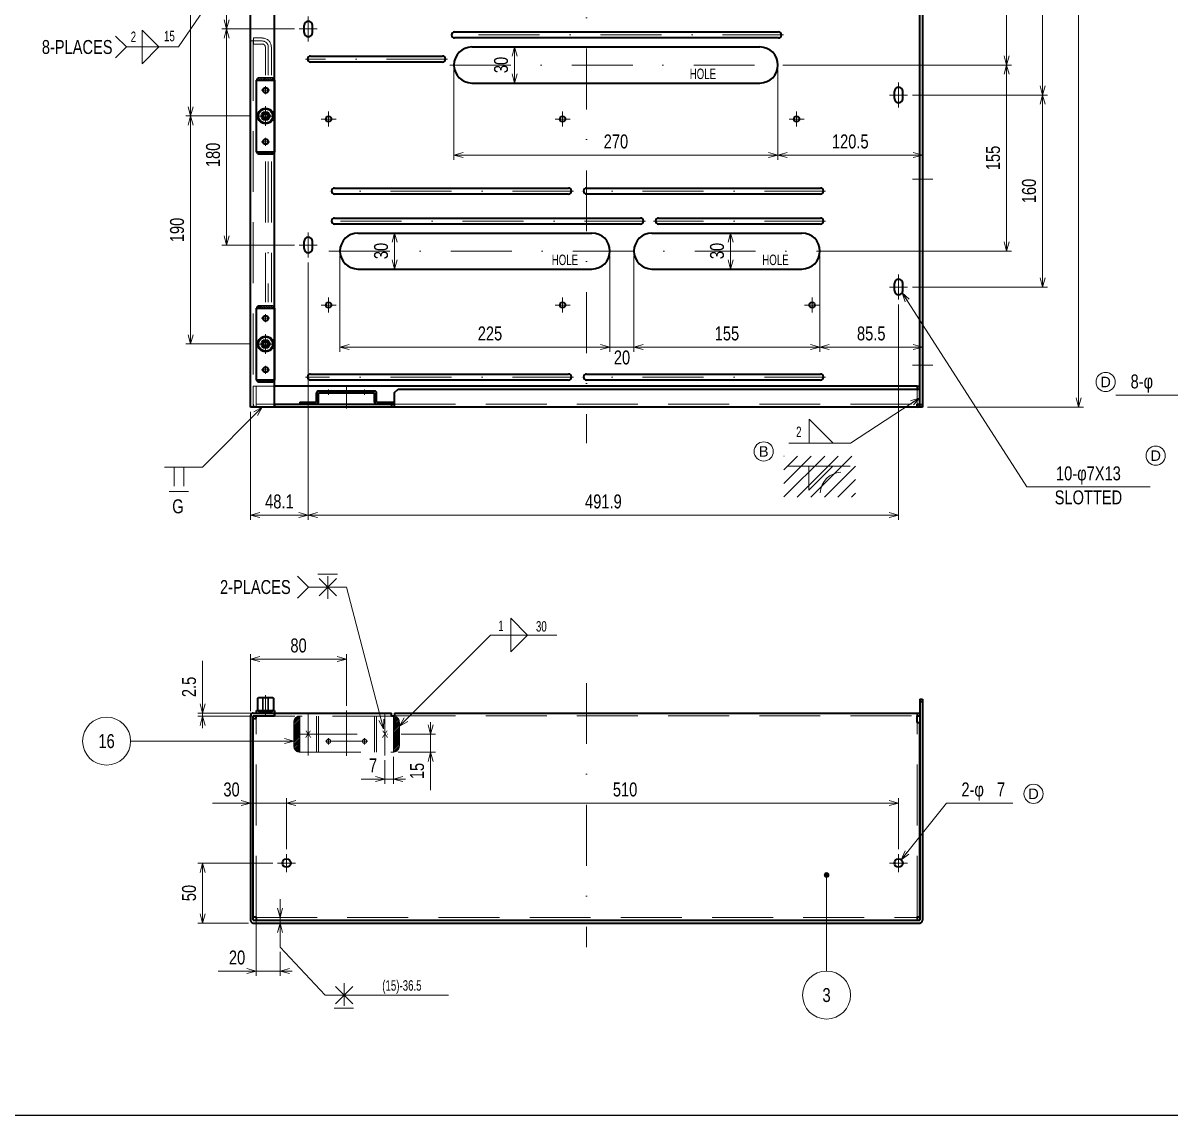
# Model space of a CAD drawing. Header units: millimetres. Extents: x 10 to 832, y 7 to 590.
# Drawn here: x 177.6 to 416.6, y 15 to 242.5 of the extents above; entities that cross this region are included whole.
import ezdxf
from ezdxf.enums import TextEntityAlignment as Align

# ---------------------------------------------------------------- set-up
doc = ezdxf.new("R2010")
doc.units = ezdxf.units.MM
for name, pattern in [('DASHDOT', [25.3, 12.7, -6.3, 0, -6.3]), ('DASHED', [19, 12.7, -6.3]), ('DIVIDE', [31.6, 12.7, -6.3, 0, -6.3, 0, -6.3])]:
    doc.linetypes.add(name, pattern=pattern)
for name, color, linetype in [('GR1_02', 7, 'Continuous'), ('GR1_03', 7, 'Continuous'), ('GR1_04', 7, 'Continuous'), ('GR1_11', 7, 'Continuous'), ('GR1_12', 7, 'Continuous'), ('GR1_13', 7, 'Continuous'), ('GR1_15', 7, 'Continuous'), ('GR1_16', 7, 'Continuous'), ('図面枠B6M', 7, 'Continuous'), ('訂正', 7, 'Continuous')]:
    doc.layers.add(name, color=color, linetype=linetype)
doc.styles.add('HG丸ｺﾞｼｯｸM-PRO', font='')
doc.styles.get('HG丸ｺﾞｼｯｸM-PRO').set_extended_font_data('HG丸ｺﾞｼｯｸM-PRO')
pattern_1 = [(45, (0, 0), (-0.1767767, 0.1767767), [])]

# ---------------------------------------------------------------- blocks, each defined once
blk = doc.blocks.new('BLKF023')
at = {"layer": '図面枠B6M', "color": 2, "linetype": 'Continuous', "lineweight": 25}
blk.add_line((9.5, 15), (831.5, 15), dxfattribs=at)
blk = doc.blocks.new('BLKF032')
at = {"layer": 'GR1_02', "color": 3, "linetype": 'Continuous', "lineweight": 35}
for p, q in [((364.425, 101.625), (365, 101.625)), ((364.425, 101.625), (364.425, 98.75)), ((364.425, 101.125), (365, 101.125)), ((365, 101.625), (365, 55.575)), ((225, 98.175), (225, 55.575)), ((225.575, 98.75), (230, 98.75)), ((225.575, 98.175), (230, 98.175)), ((225.575, 55.575), (225.575, 98.175)), ((230, 98.175), (230, 98.75)), ((364.425, 98.75), (364.425, 55.575)), ((225.575, 55.575), (364.425, 55.575)), ((225.575, 55), (364.425, 55))]:
    blk.add_line(p, q, dxfattribs=at)
for centre, start, end in [((225.575, 98.175), 90, 180), ((225.575, 55.575), 180, 270), ((364.425, 55.575), 270, 0)]:
    blk.add_arc(centre, 0.575, start, end, dxfattribs=at)
blk = doc.blocks.new('BLKF046')
at = {"layer": 'GR1_03', "color": 3, "linetype": 'Continuous', "lineweight": 35}
for p, q in [((226.15, 98.175), (230, 98.175)), ((226.15, 97.625), (226.15, 98.175)), ((230, 98.75), (254.375, 98.75)), ((230, 98.75), (230, 98.175)), ((254.375, 98.175), (254.375, 98.75)), ((254.375, 98.175), (255, 98.175)), ((255, 98.75), (364.425, 98.75)), ((255, 98.75), (255, 98.175)), ((363.85, 98.75), (363.85, 98.175)), ((363.85, 96.75), (363.85, 98.175)), ((363.85, 98.175), (364.425, 98.175)), ((364.425, 98.75), (364.425, 98.175)), ((225.575, 56.325), (225.575, 97.625)), ((225.575, 97.625), (226.15, 97.625)), ((363.85, 96.75), (364.425, 96.75)), ((364.425, 56.325), (364.425, 96.75)), ((225.575, 56.325), (226.15, 56.325)), ((226.15, 56.15), (226.15, 56.325)), ((226.15, 56.15), (226.15, 55.575)), ((226.15, 55.575), (363.85, 55.575)), ((363.85, 56.15), (363.85, 56.325)), ((363.85, 56.325), (364.425, 56.325)), ((363.85, 56.15), (363.85, 55.575))]:
    blk.add_line(p, q, dxfattribs=at)
at = {"layer": 'GR1_03', "color": 4, "linetype": 'DASHED', "lineweight": 13}
for p, q in [((255, 98.175), (363.85, 98.175)), ((226.15, 56.325), (226.15, 97.625)), ((363.85, 56.325), (363.85, 96.75)), ((226.15, 56.15), (363.85, 56.15))]:
    blk.add_line(p, q, dxfattribs=at)
at = {"layer": 'GR1_03', "color": 4, "linetype": 'DASHDOT', "lineweight": 13}
for p, q in [((232.5, 65.625), (232.5, 69.375)), ((360, 65.625), (360, 69.375)), ((234.375, 67.5), (230.625, 67.5)), ((361.875, 67.5), (358.125, 67.5))]:
    blk.add_line(p, q, dxfattribs=at)
at = {"layer": 'GR1_03', "color": 3, "linetype": 'Continuous', "lineweight": 35}
for centre in [(232.5, 67.5), (360, 67.5)]:
    blk.add_circle(centre, 0.875, dxfattribs=at)
blk = doc.blocks.new('BLKF083')
at = {"layer": 'GR1_12', "color": 3, "linetype": 'Continuous', "lineweight": 35}
for p, q in [((226.5, 101.875), (226.625, 102)), ((226.5, 99.25), (226.5, 101.875)), ((226.625, 102), (229.625, 102)), ((229.625, 102), (229.75, 101.875)), ((229.75, 101.875), (229.75, 99.25)), ((226.65, 99.25), (226.5, 99.25)), ((229.75, 99.25), (229.6, 99.25))]:
    blk.add_line(p, q, dxfattribs=at)
at = {"layer": 'GR1_12', "color": 4, "linetype": 'DASHED', "lineweight": 13}
for p, q in [((226.65, 99), (226.65, 99.25)), ((229.6, 99), (226.65, 99)), ((229.6, 99.25), (229.6, 99))]:
    blk.add_line(p, q, dxfattribs=at)
blk = doc.blocks.new('BLKF082')
at = {"layer": 'GR1_12', "color": 4, "linetype": 'DASHED', "lineweight": 13}
for p, q in [((227.375, 102), (227.5, 101.875)), ((227.5, 101.875), (227.5, 99)), ((228.75, 101.875), (227.5, 101.875)), ((227.625, 101.875), (227.625, 99)), ((228.625, 101.875), (228.625, 99)), ((228.875, 102), (228.75, 101.875)), ((228.75, 101.875), (228.75, 99))]:
    blk.add_line(p, q, dxfattribs=at)
at = {"layer": 'GR1_12', "color": 4, "linetype": 'DASHDOT', "lineweight": 13}
blk.add_line((228.125, 98), (228.125, 102.5), dxfattribs=at)
at = {"layer": 'GR1_12', "color": 3, "linetype": 'Continuous', "lineweight": 35}
blk.add_blockref('BLKF083', (0, 0), dxfattribs=at)
blk = doc.blocks.new('BLKF084')
at = {"layer": 'GR1_12', "color": 3, "linetype": 'Continuous', "lineweight": 35}
for p, q in [((226.25, 99.25), (230, 99.25)), ((226.25, 98.75), (226.25, 99.25)), ((226.25, 98.75), (230, 98.75)), ((230, 99.25), (230, 98.75))]:
    blk.add_line(p, q, dxfattribs=at)
blk = doc.blocks.new('FXTIP_ARROW_S')
at = {"color": 0, "linetype": 'Continuous', "lineweight": -2}
for q in [(-1, 0), (-0.97, 0.26), (-0.97, -0.26)]:
    blk.add_line((0, 0), q, dxfattribs=at)
blk = doc.blocks.new('BLKF114')
at = {"layer": 'GR1_16', "color": 4, "linetype": 'Continuous', "lineweight": 13}
for p, q in [((242.68, 41.81), (246.3, 38.19)), ((246.3, 41.81), (242.68, 38.19)), ((244.49, 37.76), (244.49, 42.48)), ((242.4, 37.29), (246.48, 37.29))]:
    blk.add_line(p, q, dxfattribs=at)
blk = doc.blocks.new('FXTIP_ARROW_E')
at = {"color": 0, "linetype": 'Continuous', "lineweight": -2}
for q in [(-1, 0), (-0.97, 0.26), (-0.97, -0.26)]:
    blk.add_line((0, 0), q, dxfattribs=at)
blk = doc.blocks.new('BLKF117')
at = {"layer": 'GR1_16', "color": 4, "linetype": 'Continuous', "lineweight": 13}
for p, q in [((209.09, 150), (209.09, 146)), ((211.09, 150), (211.09, 146)), ((212.05, 144.93), (208.05, 144.93))]:
    blk.add_line(p, q, dxfattribs=at)
blk = doc.blocks.new('BLKF141')
at = {"layer": 'GR1_16', "linetype": 'DIVIDE', "lineweight": 13}
h = blk.add_hatch(dxfattribs=at)
h.set_pattern_fill('_USER', color=4, scale=0.25, angle=45, style=0, pattern_type=0)
h.set_pattern_definition(pattern_1)
edge = h.paths.add_edge_path(flags=0)
edge.add_line((226.75, 231.125), (229.5, 231.125))
edge.add_arc((229.5, 230.625), 0.5, 0, 90, ccw=False)
edge.add_line((230, 230.625), (226.25, 230.625))
edge.add_arc((226.75, 230.625), 0.5, 90, 180, ccw=False)
at = {"layer": 'GR1_16', "color": 4, "linetype": 'DIVIDE', "lineweight": 13}
blk.add_line((229.5, 231.125), (226.75, 231.125), dxfattribs=at)
for centre, start, end in [((226.75, 230.625), 90, 180), ((229.5, 230.625), 0, 90)]:
    blk.add_arc(centre, 0.5, start, end, dxfattribs=at)
blk = doc.blocks.new('BLKF142')
at = {"layer": 'GR1_16', "linetype": 'DIVIDE', "lineweight": 13}
h = blk.add_hatch(dxfattribs=at)
h.set_pattern_fill('_USER', color=4, scale=0.25, angle=45, style=0, pattern_type=0)
h.set_pattern_definition(pattern_1)
edge = h.paths.add_edge_path(flags=0)
edge.add_line((226.75, 215.125), (229.5, 215.125))
edge.add_arc((229.5, 215.625), 0.5, 270, 360)
edge.add_line((230, 215.625), (226.25, 215.625))
edge.add_arc((226.75, 215.625), 0.5, 180, 270)
at = {"layer": 'GR1_16', "color": 4, "linetype": 'DIVIDE', "lineweight": 13}
blk.add_line((229.5, 215.125), (226.75, 215.125), dxfattribs=at)
for centre, start, end in [((226.75, 215.625), 180, 270), ((229.5, 215.625), 270, 0)]:
    blk.add_arc(centre, 0.5, start, end, dxfattribs=at)
blk = doc.blocks.new('BLKF143')
at = {"layer": 'GR1_16', "linetype": 'DIVIDE', "lineweight": 13}
h = blk.add_hatch(dxfattribs=at)
h.set_pattern_fill('_USER', color=4, scale=0.25, angle=45, style=0, pattern_type=0)
h.set_pattern_definition(pattern_1)
edge = h.paths.add_edge_path(flags=0)
edge.add_line((226.75, 183.625), (229.5, 183.625))
edge.add_arc((229.5, 183.125), 0.5, 0, 90, ccw=False)
edge.add_line((230, 183.125), (226.25, 183.125))
edge.add_arc((226.75, 183.125), 0.5, 90, 180, ccw=False)
at = {"layer": 'GR1_16', "color": 4, "linetype": 'DIVIDE', "lineweight": 13}
blk.add_line((229.5, 183.625), (226.75, 183.625), dxfattribs=at)
for centre, start, end in [((226.75, 183.125), 90, 180), ((229.5, 183.125), 0, 90)]:
    blk.add_arc(centre, 0.5, start, end, dxfattribs=at)
blk = doc.blocks.new('BLKF144')
at = {"layer": 'GR1_16', "linetype": 'DIVIDE', "lineweight": 13}
h = blk.add_hatch(dxfattribs=at)
h.set_pattern_fill('_USER', color=4, scale=0.25, angle=45, style=0, pattern_type=0)
h.set_pattern_definition(pattern_1)
edge = h.paths.add_edge_path(flags=0)
edge.add_line((226.75, 167.625), (229.5, 167.625))
edge.add_arc((229.5, 168.125), 0.5, 270, 360)
edge.add_line((230, 168.125), (226.25, 168.125))
edge.add_arc((226.75, 168.125), 0.5, 180, 270)
at = {"layer": 'GR1_16', "color": 4, "linetype": 'DIVIDE', "lineweight": 13}
blk.add_line((229.5, 167.625), (226.75, 167.625), dxfattribs=at)
for centre, start, end in [((226.75, 168.125), 180, 270), ((229.5, 168.125), 270, 0)]:
    blk.add_arc(centre, 0.5, start, end, dxfattribs=at)
blk = doc.blocks.new('BLKF145')
at = {"layer": 'GR1_16', "color": 4, "linetype": 'Continuous', "lineweight": 13}
for p, q in [((205.91, 237.5), (202.41, 241)), ((202.41, 234), (202.41, 241)), ((205.91, 237.5), (202.41, 234))]:
    blk.add_line(p, q, dxfattribs=at)
blk = doc.blocks.new('FXTIP_BLACKDOT_S')
at = {"color": 0, "linetype": 'Continuous', "lineweight": -2}
blk.add_line((0, 0), (-1, 0), dxfattribs=at)
at = {"color": 0, "linetype": 'Continuous', "lineweight": -2, "const_width": 0.25}
blk.add_lwpolyline([(-0.125, 0, 1), (0.125, 0, 1)], format="xyb", close=True, dxfattribs=at)
at = {"color": 0, "linetype": 'Continuous', "lineweight": -2}
blk.add_circle((0, 0), 0.25, dxfattribs=at)
blk = doc.blocks.new('BLKF307')
at = {"layer": 'GR1_13', "color": 4, "linetype": 'DASHED', "lineweight": 13}
for p, q in [((235.25, 90.62), (235.25, 98.12)), ((254.75, 98.12), (235.25, 98.12)), ((238.75, 90.62), (238.75, 98.12)), ((239.15, 90.62), (239.15, 98.12)), ((250.85, 90.62), (250.85, 98.12)), ((251.25, 90.62), (251.25, 98.12)), ((254.75, 90.62), (254.75, 98.12)), ((235.25, 90.62), (254.75, 90.62))]:
    blk.add_line(p, q, dxfattribs=at)
for centre in [(241.25, 92.87), (248.75, 92.87)]:
    blk.add_circle(centre, 0.438, dxfattribs=at)
blk = doc.blocks.new('BLKF309')
at = {"layer": 'GR1_16', "color": 4, "linetype": 'Continuous', "lineweight": 13}
for p, q in [((239, 127.71), (243.08, 127.71)), ((239.27, 123.19), (242.89, 126.81)), ((242.89, 123.19), (239.27, 126.81)), ((241.08, 127.24), (241.08, 122.52))]:
    blk.add_line(p, q, dxfattribs=at)
blk = doc.blocks.new('BLKF310')
at = {"layer": 'GR1_16', "color": 4, "linetype": 'Continuous', "lineweight": 13}
for p, q in [((282.73, 115), (279.23, 118.5)), ((279.23, 111.5), (279.23, 118.5)), ((282.73, 115), (279.23, 111.5))]:
    blk.add_line(p, q, dxfattribs=at)
blk = doc.blocks.new('BLKF386')
at = {"layer": 'GR1_03', "color": 4, "linetype": 'DASHED', "lineweight": 13}
for p, q in [((225.575, 166.875), (226.15, 166.875)), ((225.575, 163.075), (225.575, 166.875)), ((226.15, 163.075), (226.15, 166.875)), ((230, 166.875), (226.15, 166.875)), ((363.85, 163.075), (363.85, 166.25)), ((226.15, 162.5), (226.15, 163.075)), ((226.15, 163.075), (230, 163.075)), ((255, 163.075), (363.85, 163.075))]:
    blk.add_line(p, q, dxfattribs=at)
at = {"layer": 'GR1_03', "color": 3, "linetype": 'Continuous', "lineweight": 35}
for p, q in [((363.85, 166.875), (230, 166.875)), ((255, 165.5), (255.75, 166.25)), ((255, 162.5), (255, 165.5)), ((255.75, 166.25), (364.425, 166.25)), ((363.85, 166.875), (364.425, 166.875)), ((363.85, 166.875), (363.85, 166.25)), ((364.425, 163.075), (364.425, 166.875)), ((230, 163.075), (255, 163.075)), ((230, 163.075), (230, 162.5)), ((254.375, 163.075), (254.375, 162.5)), ((363.85, 162.5), (363.85, 163.075)), ((363.85, 163.075), (364.425, 163.075)), ((363.85, 162.5), (226.15, 162.5))]:
    blk.add_line(p, q, dxfattribs=at)
at = {"layer": 'GR1_03', "color": 4, "linetype": 'DASHED', "lineweight": 13}
blk.add_arc((226.15, 163.075), 0.575, 180, 270, dxfattribs=at)
at = {"layer": 'GR1_03', "color": 3, "linetype": 'Continuous', "lineweight": 35}
blk.add_arc((363.85, 163.075), 0.575, 270, 0, dxfattribs=at)
blk = doc.blocks.new('BLKF400')
at = {"layer": 'GR1_12', "color": 3, "linetype": 'Continuous', "lineweight": 35}
for p, q in [((226.25, 215.625), (226.25, 230.625)), ((226.25, 230.625), (230, 230.625)), ((230, 230.625), (230, 215.625)), ((230, 215.625), (226.25, 215.625))]:
    blk.add_line(p, q, dxfattribs=at)
blk = doc.blocks.new('BLKF399')
at = {"layer": 'GR1_12', "color": 4, "linetype": 'DASHDOT', "lineweight": 13}
for p, q in [((228.97, 228.5), (227.28, 228.5)), ((228.13, 229.34), (228.13, 227.66)), ((228.13, 225.19), (228.13, 221.06)), ((230.19, 223.12), (226.06, 223.12)), ((228.97, 217.75), (227.28, 217.75)), ((228.13, 218.59), (228.13, 216.91))]:
    blk.add_line(p, q, dxfattribs=at)
at = {"layer": 'GR1_12', "color": 3, "linetype": 'Continuous', "lineweight": 35}
for centre, radius in [((228.13, 228.5), 0.562), ((228.13, 223.12), 1.62), ((228.13, 217.75), 0.562)]:
    blk.add_circle(centre, radius, dxfattribs=at)
blk.add_blockref('BLKF400', (0, 0), dxfattribs=at)
blk = doc.blocks.new('BLKF401')
at = {"layer": 'GR1_12', "color": 3, "linetype": 'Continuous', "lineweight": 35}
for radius in [1.625, 1.5, 0.875, 0.625, 0.5]:
    blk.add_circle((228.125, 223.125), radius, dxfattribs=at)
at = {"layer": 'GR1_12', "color": 4, "linetype": 'DASHED', "lineweight": 13}
for radius in [1.5, 1.475]:
    blk.add_circle((228.125, 223.125), radius, dxfattribs=at)
blk = doc.blocks.new('BLKF403')
at = {"layer": 'GR1_12', "color": 3, "linetype": 'Continuous', "lineweight": 35}
for p, q in [((226.25, 168.125), (226.25, 183.125)), ((226.25, 183.125), (230, 183.125)), ((230, 183.125), (230, 168.125)), ((230, 168.125), (226.25, 168.125))]:
    blk.add_line(p, q, dxfattribs=at)
blk = doc.blocks.new('BLKF402')
at = {"layer": 'GR1_12', "color": 4, "linetype": 'DASHDOT', "lineweight": 13}
for p, q in [((228.13, 181.84), (228.13, 180.16)), ((228.97, 181), (227.28, 181)), ((228.13, 177.69), (228.13, 173.56)), ((230.19, 175.62), (226.06, 175.62)), ((228.97, 170.25), (227.28, 170.25)), ((228.13, 171.09), (228.13, 169.41))]:
    blk.add_line(p, q, dxfattribs=at)
at = {"layer": 'GR1_12', "color": 3, "linetype": 'Continuous', "lineweight": 35}
for centre, radius in [((228.13, 181), 0.562), ((228.13, 175.62), 1.62), ((228.13, 170.25), 0.562)]:
    blk.add_circle(centre, radius, dxfattribs=at)
blk.add_blockref('BLKF403', (0, 0), dxfattribs=at)
blk = doc.blocks.new('BLKF404')
at = {"layer": 'GR1_12', "color": 3, "linetype": 'Continuous', "lineweight": 35}
for radius in [1.625, 1.5, 0.875, 0.625, 0.5]:
    blk.add_circle((228.125, 175.625), radius, dxfattribs=at)
at = {"layer": 'GR1_12', "color": 4, "linetype": 'DASHED', "lineweight": 13}
for radius in [1.5, 1.475]:
    blk.add_circle((228.125, 175.625), radius, dxfattribs=at)
blk = doc.blocks.new('BLKF405')
at = {"layer": 'GR1_11', "color": 3, "linetype": 'Continuous', "lineweight": 35}
for p, q in [((237.5, 235.625), (265, 235.625)), ((265, 234.375), (237.5, 234.375))]:
    blk.add_line(p, q, dxfattribs=at)
for centre, start, end in [((237.5, 235), 90, 270), ((265, 235), 270, 90)]:
    blk.add_arc(centre, 0.625, start, end, dxfattribs=at)
blk = doc.blocks.new('BLKF408')
at = {"layer": 'GR1_11', "color": 3, "linetype": 'Continuous', "lineweight": 35}
for p, q in [((237.5, 169.375), (291.25, 169.375)), ((291.25, 168.125), (237.5, 168.125))]:
    blk.add_line(p, q, dxfattribs=at)
for centre, start, end in [((237.5, 168.75), 90, 270), ((291.25, 168.75), 270, 90)]:
    blk.add_arc(centre, 0.625, start, end, dxfattribs=at)
blk = doc.blocks.new('BLKF409')
at = {"layer": 'GR1_11', "color": 3, "linetype": 'Continuous', "lineweight": 35}
for p, q in [((295, 169.375), (343.75, 169.375)), ((343.75, 168.125), (295, 168.125))]:
    blk.add_line(p, q, dxfattribs=at)
for centre, start, end in [((295, 168.75), 90, 270), ((343.75, 168.75), 270, 90)]:
    blk.add_arc(centre, 0.625, start, end, dxfattribs=at)
blk = doc.blocks.new('BLKF410')
at = {"layer": 'GR1_11', "color": 3, "linetype": 'Continuous', "lineweight": 35}
for p, q in [((267.5, 240.625), (335, 240.625)), ((335, 239.375), (267.5, 239.375))]:
    blk.add_line(p, q, dxfattribs=at)
for centre, start, end in [((267.5, 240), 90, 270), ((335, 240), 270, 90)]:
    blk.add_arc(centre, 0.625, start, end, dxfattribs=at)
blk = doc.blocks.new('BLKF413')
at = {"layer": 'GR1_11', "color": 3, "linetype": 'Continuous', "lineweight": 35}
for p, q in [((310, 201.875), (343.75, 201.875)), ((343.75, 200.625), (310, 200.625))]:
    blk.add_line(p, q, dxfattribs=at)
for centre, start, end in [((310, 201.25), 90, 270), ((343.75, 201.25), 270, 90)]:
    blk.add_arc(centre, 0.625, start, end, dxfattribs=at)
blk = doc.blocks.new('BLKF414')
at = {"layer": 'GR1_11', "color": 3, "linetype": 'Continuous', "lineweight": 35}
for p, q in [((242.5, 201.875), (306.25, 201.875)), ((306.25, 200.625), (242.5, 200.625))]:
    blk.add_line(p, q, dxfattribs=at)
for centre, start, end in [((242.5, 201.25), 90, 270), ((306.25, 201.25), 270, 90)]:
    blk.add_arc(centre, 0.625, start, end, dxfattribs=at)
blk = doc.blocks.new('BLKF415')
at = {"layer": 'GR1_11', "color": 3, "linetype": 'Continuous', "lineweight": 35}
for p, q in [((242.5, 208.125), (291.25, 208.125)), ((291.25, 206.875), (242.5, 206.875))]:
    blk.add_line(p, q, dxfattribs=at)
for centre, start, end in [((242.5, 207.5), 90, 270), ((291.25, 207.5), 270, 90)]:
    blk.add_arc(centre, 0.625, start, end, dxfattribs=at)
blk = doc.blocks.new('BLKF416')
at = {"layer": 'GR1_11', "color": 3, "linetype": 'Continuous', "lineweight": 35}
for p, q in [((295, 208.125), (343.75, 208.125)), ((343.75, 206.875), (295, 206.875))]:
    blk.add_line(p, q, dxfattribs=at)
for centre, start, end in [((295, 207.5), 90, 270), ((343.75, 207.5), 270, 90)]:
    blk.add_arc(centre, 0.625, start, end, dxfattribs=at)
blk = doc.blocks.new('BLKF421')
at = {"layer": 'GR1_13', "color": 3, "linetype": 'Continuous', "lineweight": 35}
for p, q in [((238.75, 163.48), (238.75, 165.43)), ((250.85, 165.83), (239.15, 165.83)), ((239.15, 165.43), (250.85, 165.43)), ((239.15, 163.48), (239.15, 165.43)), ((250.85, 163.48), (250.85, 165.43)), ((251.25, 163.48), (251.25, 165.43)), ((235.25, 163.48), (238.75, 163.48)), ((235.25, 163.48), (235.25, 163.08)), ((235.25, 163.08), (238.75, 163.08)), ((251.25, 163.48), (254.75, 163.48)), ((251.25, 163.08), (254.75, 163.08)), ((254.75, 163.08), (254.75, 163.48))]:
    blk.add_line(p, q, dxfattribs=at)
at = {"layer": 'GR1_13', "color": 4, "linetype": 'DASHDOT', "lineweight": 13}
for p, q in [((241.25, 166.13), (241.25, 165.03)), ((245, 166.93), (245, 162.18)), ((248.75, 166.15), (248.75, 165.05))]:
    blk.add_line(p, q, dxfattribs=at)
at = {"layer": 'GR1_13', "color": 3, "linetype": 'Continuous', "lineweight": 35}
for centre, start, end in [((239.15, 165.43), 90, 180), ((250.85, 165.43), 0, 90), ((238.75, 163.48), 270, 0), ((251.25, 163.48), 180, 270)]:
    blk.add_arc(centre, 0.4, start, end, dxfattribs=at)
blk = doc.blocks.new('BLKF432')
at = {"layer": 'GR1_11', "color": 4, "linetype": 'DASHED', "lineweight": 13}
for p, q in [((225.58, 239.38), (227.45, 239.38)), ((225.58, 238.12), (225.58, 239.38)), ((225.58, 238.12), (227.45, 238.12)), ((228.08, 237.5), (228.08, 231.63)), ((229.33, 237.5), (229.33, 231.63)), ((228.08, 213.64), (228.08, 184.33)), ((229.33, 213.64), (229.33, 184.33))]:
    blk.add_line(p, q, dxfattribs=at)
blk = doc.blocks.new('BLKF431')
at = {"layer": 'GR1_11', "color": 4, "linetype": 'DASHDOT', "lineweight": 13}
for p, q in [((225.18, 238.75), (227.45, 238.75)), ((228.7, 237.5), (228.7, 231.63)), ((228.7, 213.64), (228.7, 184.33))]:
    blk.add_line(p, q, dxfattribs=at)
at = {"layer": 'GR1_11', "color": 4, "linetype": 'DASHED', "lineweight": 13}
for radius in [1.87, 0.625]:
    blk.add_arc((227.45, 237.5), radius, 0, 90, dxfattribs=at)
at = {"layer": 'GR1_11', "color": 4, "linetype": 'DASHDOT', "lineweight": 13}
blk.add_arc((227.45, 237.5), 1.25, 0, 90, dxfattribs=at)
at = {"layer": 'GR1_11', "color": 4, "linetype": 'DASHED', "lineweight": 13}
blk.add_blockref('BLKF432', (0, 0), dxfattribs=at)
blk = doc.blocks.new('BLKF459')
at = {"layer": '訂正', "linetype": 'Continuous', "lineweight": 13}
h = blk.add_hatch(dxfattribs=at)
h.set_pattern_fill('_USER', color=4, scale=2, angle=45, style=0, pattern_type=0)
h.set_pattern_definition([(45, (0, 0), (-1.414214, 1.414214), [])])
h.paths.add_polyline_path([(351.03, 152.29), (336.1, 152.29), (336.1, 143.72), (351.03, 143.72)], flags=0)
at = {"layer": '訂正', "color": 4, "linetype": 'Continuous', "lineweight": 13}
for p, q in [((337.02, 150.15), (349.89, 150.15)), ((341.29, 150.15), (341.29, 145.15)), ((341.29, 145.15), (346.29, 150.15))]:
    blk.add_line(p, q, dxfattribs=at)
blk.add_arc((348.14, 144.47), 4.44, 91.8605, 178.1395, dxfattribs=at)
blk = doc.blocks.new('BLKF532')
at = {"layer": 'GR1_02', "color": 3, "linetype": 'Continuous', "lineweight": 35}
for p, q in [((225, 162.5), (225, 410)), ((230, 162.5), (230, 410)), ((364.425, 162.5), (364.425, 410)), ((365, 410), (365, 162.5)), ((365, 162.5), (225, 162.5))]:
    blk.add_line(p, q, dxfattribs=at)
at = {"layer": 'GR1_02', "color": 4, "linetype": 'DASHED', "lineweight": 13}
blk.add_line((225.575, 410), (225.575, 162.5), dxfattribs=at)
blk = doc.blocks.new('BLKF535')
at = {"layer": 'GR1_02', "color": 3, "linetype": 'Continuous', "lineweight": 35}
for p, q in [((271.125, 237.5), (331.125, 237.5)), ((271.125, 230), (331.125, 230))]:
    blk.add_line(p, q, dxfattribs=at)
for centre, start, end in [((271.125, 233.75), 90, 270), ((331.125, 233.75), 270, 90)]:
    blk.add_arc(centre, 3.75, start, end, dxfattribs=at)
blk = doc.blocks.new('BLKF536')
at = {"layer": 'GR1_02', "color": 3, "linetype": 'Continuous', "lineweight": 35}
for p, q in [((247.375, 198.75), (296.125, 198.75)), ((247.375, 191.25), (296.125, 191.25))]:
    blk.add_line(p, q, dxfattribs=at)
for centre, start, end in [((247.375, 195), 90, 270), ((296.125, 195), 270, 90)]:
    blk.add_arc(centre, 3.75, start, end, dxfattribs=at)
blk = doc.blocks.new('BLKF537')
at = {"layer": 'GR1_02', "color": 3, "linetype": 'Continuous', "lineweight": 35}
for p, q in [((308.625, 198.75), (339.875, 198.75)), ((308.625, 191.25), (339.875, 191.25))]:
    blk.add_line(p, q, dxfattribs=at)
for centre, start, end in [((308.625, 195), 90, 270), ((339.875, 195), 270, 90)]:
    blk.add_arc(centre, 3.75, start, end, dxfattribs=at)
blk = doc.blocks.new('BLKF540')
at = {"layer": 'GR1_02', "color": 4, "linetype": 'DASHDOT', "lineweight": 13}
for p, q in [((340.31, 222.5), (337.19, 222.5)), ((338.75, 220.94), (338.75, 224.06))]:
    blk.add_line(p, q, dxfattribs=at)
at = {"layer": 'GR1_02', "color": 3, "linetype": 'Continuous', "lineweight": 35}
blk.add_circle((338.75, 222.5), 0.562, dxfattribs=at)
blk = doc.blocks.new('BLKF541')
at = {"layer": 'GR1_02', "color": 4, "linetype": 'DASHDOT', "lineweight": 13}
for p, q in [((342, 182.19), (342, 185.31)), ((343.56, 183.75), (340.44, 183.75))]:
    blk.add_line(p, q, dxfattribs=at)
at = {"layer": 'GR1_02', "color": 3, "linetype": 'Continuous', "lineweight": 35}
blk.add_circle((342, 183.75), 0.562, dxfattribs=at)
blk = doc.blocks.new('BLKF542')
at = {"layer": 'GR1_02', "color": 4, "linetype": 'DASHDOT', "lineweight": 13}
for p, q in [((241.25, 182.1875), (241.25, 185.3125)), ((242.8125, 183.75), (239.6875, 183.75))]:
    blk.add_line(p, q, dxfattribs=at)
at = {"layer": 'GR1_02', "color": 3, "linetype": 'Continuous', "lineweight": 35}
blk.add_circle((241.25, 183.75), 0.5625, dxfattribs=at)
blk = doc.blocks.new('BLKF543')
at = {"layer": 'GR1_02', "color": 4, "linetype": 'DASHDOT', "lineweight": 13}
for p, q in [((242.8125, 222.5), (239.6875, 222.5)), ((241.25, 220.9375), (241.25, 224.0625))]:
    blk.add_line(p, q, dxfattribs=at)
at = {"layer": 'GR1_02', "color": 3, "linetype": 'Continuous', "lineweight": 35}
blk.add_circle((241.25, 222.5), 0.5625, dxfattribs=at)
blk = doc.blocks.new('BLKF546')
at = {"layer": 'GR1_02', "color": 4, "linetype": 'DASHDOT', "lineweight": 13}
for p, q in [((290, 182.1875), (290, 185.3125)), ((291.5625, 183.75), (288.4375, 183.75))]:
    blk.add_line(p, q, dxfattribs=at)
at = {"layer": 'GR1_02', "color": 3, "linetype": 'Continuous', "lineweight": 35}
blk.add_circle((290, 183.75), 0.5625, dxfattribs=at)
blk = doc.blocks.new('BLKF547')
at = {"layer": 'GR1_02', "color": 4, "linetype": 'DASHDOT', "lineweight": 13}
for p, q in [((291.5625, 222.5), (288.4375, 222.5)), ((290, 220.9375), (290, 224.0625))]:
    blk.add_line(p, q, dxfattribs=at)
at = {"layer": 'GR1_02', "color": 3, "linetype": 'Continuous', "lineweight": 35}
blk.add_circle((290, 222.5), 0.5625, dxfattribs=at)
blk = doc.blocks.new('BLKF551')
at = {"layer": 'GR1_02', "color": 4, "linetype": 'DASHDOT', "lineweight": 13}
for p, q in [((237.03, 238.63), (237.03, 243.88)), ((238.9, 241.25), (235.15, 241.25))]:
    blk.add_line(p, q, dxfattribs=at)
at = {"layer": 'GR1_02', "color": 3, "linetype": 'Continuous', "lineweight": 35}
for p, q in [((236.15, 240.5), (236.15, 242)), ((237.9, 240.5), (237.9, 242))]:
    blk.add_line(p, q, dxfattribs=at)
for centre, start, end in [((237.03, 242), 0, 180), ((237.03, 240.5), 180, 0)]:
    blk.add_arc(centre, 0.875, start, end, dxfattribs=at)
blk = doc.blocks.new('BLKF552')
at = {"layer": 'GR1_02', "color": 4, "linetype": 'DASHDOT', "lineweight": 13}
for p, q in [((237.025, 193.625), (237.025, 198.875)), ((238.9, 196.25), (235.15, 196.25))]:
    blk.add_line(p, q, dxfattribs=at)
at = {"layer": 'GR1_02', "color": 3, "linetype": 'Continuous', "lineweight": 35}
for p, q in [((236.15, 195.5), (236.15, 197)), ((237.9, 195.5), (237.9, 197))]:
    blk.add_line(p, q, dxfattribs=at)
for centre, start, end in [((237.025, 197), 0, 180), ((237.025, 195.5), 180, 0)]:
    blk.add_arc(centre, 0.875, start, end, dxfattribs=at)
blk = doc.blocks.new('BLKF554')
at = {"layer": 'GR1_02', "color": 4, "linetype": 'DASHDOT', "lineweight": 13}
for p, q in [((360, 224.875), (360, 230.125)), ((361.875, 227.5), (358.125, 227.5))]:
    blk.add_line(p, q, dxfattribs=at)
at = {"layer": 'GR1_02', "color": 3, "linetype": 'Continuous', "lineweight": 35}
for p, q in [((359.125, 226.75), (359.125, 228.25)), ((360.875, 226.75), (360.875, 228.25))]:
    blk.add_line(p, q, dxfattribs=at)
for centre, start, end in [((360, 228.25), 0, 180), ((360, 226.75), 180, 0)]:
    blk.add_arc(centre, 0.875, start, end, dxfattribs=at)
blk = doc.blocks.new('BLKF555')
at = {"layer": 'GR1_02', "color": 4, "linetype": 'DASHDOT', "lineweight": 13}
for p, q in [((360, 184.875), (360, 190.125)), ((361.875, 187.5), (358.125, 187.5))]:
    blk.add_line(p, q, dxfattribs=at)
at = {"layer": 'GR1_02', "color": 3, "linetype": 'Continuous', "lineweight": 35}
for p, q in [((359.125, 186.75), (359.125, 188.25)), ((360.875, 186.75), (360.875, 188.25))]:
    blk.add_line(p, q, dxfattribs=at)
for centre, start, end in [((360, 188.25), 0, 180), ((360, 186.75), 180, 0)]:
    blk.add_arc(centre, 0.875, start, end, dxfattribs=at)
blk = doc.blocks.new('BLKF529')
at = {"layer": 'GR1_02', "color": 4, "linetype": 'DASHDOT', "lineweight": 13}
for p, q in [((295, 415), (295, 155)), ((367.13, 210), (362.88, 210)), ((367.13, 171.25), (362.88, 171.25))]:
    blk.add_line(p, q, dxfattribs=at)
at = {"layer": 'GR1_02', "color": 3, "linetype": 'Continuous', "lineweight": 35}
blk.add_line((364.43, 163), (365, 163), dxfattribs=at)
for centre in [(228.13, 228.5), (228.13, 217.75), (228.13, 181), (228.13, 170.25)]:
    blk.add_circle(centre, 0.562, dxfattribs=at)
for name in ['BLKF532', 'BLKF551', 'BLKF535', 'BLKF554', 'BLKF552', 'BLKF536', 'BLKF537', 'BLKF555']:
    blk.add_blockref(name, (0, 0), dxfattribs=at)
at = {"layer": 'GR1_02', "color": 4, "linetype": 'DASHDOT', "lineweight": 13}
for name in ['BLKF543', 'BLKF547', 'BLKF540', 'BLKF542', 'BLKF546', 'BLKF541']:
    blk.add_blockref(name, (0, 0), dxfattribs=at)

msp = doc.modelspace()

# ---------------------------------------------------------------- hatches: boundary and pattern name
at = {"layer": 'GR1_13', "linetype": 'Continuous', "lineweight": 13}
h = msp.add_hatch(dxfattribs=at)
h.set_pattern_fill('_USER', color=4, scale=0.25, angle=45, style=0, pattern_type=0)
h.set_pattern_definition(pattern_1)
edge = h.paths.add_edge_path(flags=0)
edge.add_line((234, 96.87), (234, 91.87))
edge.add_arc((235.25, 91.87), 1.25, 180, 270)
edge.add_line((235.25, 90.62), (235.25, 98.12))
edge.add_arc((235.25, 96.87), 1.25, 90, 180)
h = msp.add_hatch(dxfattribs=at)
h.set_pattern_fill('_USER', color=4, scale=0.25, angle=45, style=0, pattern_type=0)
h.set_pattern_definition(pattern_1)
edge = h.paths.add_edge_path(flags=0)
edge.add_line((256, 96.87), (256, 91.87))
edge.add_arc((254.75, 91.87), 1.25, 270, 360, ccw=False)
edge.add_line((254.75, 90.62), (254.75, 98.12))
edge.add_arc((254.75, 96.87), 1.25, 0, 90, ccw=False)

# ---------------------------------------------------------------- linework, layer by layer
at = {"layer": 'GR1_02', "color": 4, "linetype": 'DASHDOT', "lineweight": 13}
msp.add_line((295, 105), (295, 50), dxfattribs=at)
at = {"layer": 'GR1_04', "color": 4, "linetype": 'DASHDOT', "lineweight": 13}
for p, q in [((266.52, 233.75), (337.07, 233.75)), ((241.33, 195), (345.61, 195))]:
    msp.add_line(p, q, dxfattribs=at)
at = {"layer": 'GR1_11', "color": 4, "linetype": 'DASHDOT', "lineweight": 13}
for p, q in [((336, 240), (266.44, 240)), ((266, 235), (236.44, 235)), ((292.25, 207.5), (241.44, 207.5)), ((344.75, 207.5), (293.94, 207.5)), ((307.25, 201.25), (241.44, 201.25)), ((344.75, 201.25), (308.94, 201.25)), ((292.25, 168.75), (236.44, 168.75)), ((344.75, 168.75), (293.94, 168.75))]:
    msp.add_line(p, q, dxfattribs=at)
at = {"layer": 'GR1_13', "color": 4, "linetype": 'DASHDOT', "lineweight": 13}
for p, q in [((237, 98.71), (237, 89.91)), ((245, 99.26), (245, 89.83)), ((253, 98.71), (253, 89.91)), ((254.75, 98.12), (254.75, 93.12)), ((234, 91.87), (234, 96.87)), ((256, 91.87), (256, 96.87)), ((234.51, 94.37), (255.4, 94.37)), ((241.25, 93.53), (241.25, 92.22)), ((248.75, 93.53), (248.75, 92.22)), ((240.59, 92.87), (249.41, 92.87))]:
    msp.add_line(p, q, dxfattribs=at)
for centre, start, end in [((235.25, 96.87), 90, 180), ((254.75, 96.87), 0, 90), ((235.25, 91.87), 180, 270), ((254.75, 91.87), 270, 0)]:
    msp.add_arc(centre, 1.25, start, end, dxfattribs=at)
at = {"layer": 'GR1_15', "color": 4, "linetype": 'Continuous', "lineweight": 13}
for p, q in [((234, 92.9), (200, 92.9)), ((345, 65), (345, 45))]:
    msp.add_line(p, q, dxfattribs=at)
for centre in [(195, 92.9), (345, 40)]:
    msp.add_circle(centre, 5, dxfattribs=at)
at = {"layer": 'GR1_16', "color": 4, "linetype": 'Continuous', "lineweight": 13}
for p, q in [((397.5, 162.5), (397.5, 410)), ((390, 227.5), (390, 307.5)), ((220, 241.25), (220, 280)), ((382.5, 233.75), (382.5, 272.5)), ((212.5, 223.13), (212.5, 271.88)), ((228.18, 264.38), (210, 237.5)), ((196.83, 239.79), (199.12, 237.5)), ((234.15, 241.25), (219, 241.25)), ((220, 196.25), (220, 241.25)), ((196.83, 235.21), (199.12, 237.5)), ((210, 237.5), (199.12, 237.5)), ((280, 230), (280, 237.5)), ((267.37, 232.75), (267.37, 214)), ((334.87, 232.75), (334.87, 214)), ((335.87, 233.75), (383.5, 233.75)), ((382.5, 195), (382.5, 233.75)), ((362.88, 227.5), (391, 227.5)), ((390, 187.5), (390, 227.5)), ((225.06, 223.13), (211.5, 223.13)), ((212.5, 175.63), (212.5, 223.13)), ((267.37, 215), (334.87, 215)), ((334.87, 215), (365, 215)), ((255, 191.25), (255, 198.75)), ((325, 191.25), (325, 198.75)), ((234.15, 196.25), (219, 196.25)), ((243.62, 194), (243.62, 174)), ((299.87, 194), (299.87, 174)), ((304.87, 194), (304.87, 174)), ((343.62, 194), (343.62, 174)), ((344.62, 195), (383.5, 195)), ((237.03, 192.63), (237.03, 139)), ((362.88, 187.5), (391, 187.5)), ((360.76, 186.32), (386.72, 145.85)), ((360, 183.88), (360, 139)), ((225.06, 175.63), (211.5, 175.63)), ((243.62, 175), (299.87, 175)), ((297.37, 175), (299.87, 175)), ((299.87, 175), (304.87, 175)), ((304.87, 175), (343.62, 175)), ((304.87, 175), (307.37, 175)), ((343.62, 175), (365, 175)), ((425, 165), (405.24, 165)), ((364.43, 164.44), (350, 155)), ((227.41, 162.5), (215, 150)), ((225, 161.5), (225, 139)), ((366, 162.5), (398.5, 162.5)), ((341.4, 155), (341.4, 160)), ((341.4, 160), (346.4, 155)), ((350, 155), (337.12, 155)), ((215, 150), (207.08, 150)), ((386.72, 145.85), (412.4, 145.85)), ((225, 140), (237.03, 140)), ((237.03, 140), (360, 140)), ((234.79, 127.29), (237.08, 125)), ((234.79, 122.71), (237.08, 125)), ((245, 125), (237.08, 125)), ((252.72, 95.46), (245, 125)), ((256, 95.99), (275, 115)), ((275, 115), (288.84, 115)), ((225, 99.17), (225, 111)), ((225, 110), (245, 110)), ((245, 100.26), (245, 111)), ((215, 98.75), (215, 109.63)), ((229, 98.75), (214, 98.75)), ((234.25, 98.12), (214, 98.12)), ((215, 98.12), (215, 98.75)), ((215, 95.62), (215, 98.12)), ((262.5, 94.37), (262.5, 96.87)), ((256.4, 94.37), (263.5, 94.37)), ((262.5, 90.62), (262.5, 94.37)), ((253, 88.91), (253, 84)), ((254.75, 89.62), (254.75, 84)), ((255.75, 90.62), (263.5, 90.62)), ((262.5, 82.7), (262.5, 90.62)), ((248.04, 85), (253, 85)), ((253, 85), (254.75, 85)), ((254.75, 85), (257.25, 85)), ((217.08, 80), (225, 80)), ((225, 80), (232.5, 80)), ((232.5, 70.37), (232.5, 81)), ((232.5, 80), (360, 80)), ((360, 70.37), (360, 81)), ((360.55, 68.18), (370, 80)), ((370, 80), (383.84, 80)), ((229.63, 67.5), (214, 67.5)), ((215, 55), (215, 67.5)), ((231.15, 56.15), (231.15, 60)), ((224.58, 55), (214, 55)), ((226.15, 55.33), (226.15, 44)), ((231.15, 50), (231.15, 56.15)), ((231.15, 55), (231.15, 50)), ((231.15, 50), (240.57, 40)), ((231.15, 49), (231.15, 44)), ((218.23, 45), (226.15, 45)), ((226.15, 45), (231.15, 45)), ((231.15, 45), (233.65, 45)), ((240.57, 40), (266.25, 40))]:
    msp.add_line(p, q, dxfattribs=at)
at = {"layer": '訂正', "color": 4, "linetype": 'Continuous', "lineweight": 13}
for centre in [(403.14, 167.71), (331.91, 153.25), (413.57, 152.37), (388.12, 81.92)]:
    msp.add_circle(centre, 2, dxfattribs=at)

# ---------------------------------------------------------------- block references
at = {"layer": 'GR1_02', "color": 3, "linetype": 'Continuous', "lineweight": 35}
for name in ['BLKF529', 'BLKF032']:
    msp.add_blockref(name, (0, 0), dxfattribs=at)
at = {"layer": 'GR1_03', "color": 3, "linetype": 'Continuous', "lineweight": 35}
for name in ['BLKF386', 'BLKF046']:
    msp.add_blockref(name, (0, 0), dxfattribs=at)
at = {"layer": 'GR1_11', "color": 4, "linetype": 'DASHDOT', "lineweight": 13}
msp.add_blockref('BLKF431', (0, 0), dxfattribs=at)
at = {"layer": 'GR1_11', "color": 3, "linetype": 'Continuous', "lineweight": 35}
for name in ['BLKF410', 'BLKF405', 'BLKF415', 'BLKF416', 'BLKF414', 'BLKF413', 'BLKF408', 'BLKF409']:
    msp.add_blockref(name, (0, 0), dxfattribs=at)
at = {"layer": 'GR1_12', "color": 4, "linetype": 'DASHDOT', "lineweight": 13}
for name in ['BLKF399', 'BLKF402']:
    msp.add_blockref(name, (0, 0), dxfattribs=at)
at = {"layer": 'GR1_12', "color": 3, "linetype": 'Continuous', "lineweight": 35}
for name in ['BLKF401', 'BLKF404', 'BLKF084']:
    msp.add_blockref(name, (0, 0), dxfattribs=at)
at = {"layer": 'GR1_12', "color": 4, "linetype": 'DASHED', "lineweight": 13}
msp.add_blockref('BLKF082', (0, 0), dxfattribs=at)
at = {"layer": 'GR1_13', "color": 3, "linetype": 'Continuous', "lineweight": 35}
msp.add_blockref('BLKF421', (0, 0), dxfattribs=at)
at = {"layer": 'GR1_13', "color": 4, "linetype": 'DASHED', "lineweight": 13}
msp.add_blockref('BLKF307', (0, 0), dxfattribs=at)
at = {"layer": 'GR1_15', "color": 4, "linetype": 'Continuous', "lineweight": 13, "xscale": 2, "yscale": 2}
msp.add_blockref('FXTIP_ARROW_S', (234, 92.9), dxfattribs=at)
at = {"layer": 'GR1_15', "color": 4, "linetype": 'Continuous', "lineweight": 13, "xscale": 2, "yscale": 2, "rotation": 90}
msp.add_blockref('FXTIP_BLACKDOT_S', (345, 65), dxfattribs=at)
at = {"layer": 'GR1_16', "color": 4, "linetype": 'Continuous', "lineweight": 13, "xscale": 2, "yscale": 2}
for name, p, rotation in [('FXTIP_ARROW_S', (220, 241.25), 270), ('FXTIP_ARROW_E', (220, 241.25), 90), ('FXTIP_ARROW_E', (280, 237.5), 90), ('FXTIP_ARROW_S', (382.5, 233.75), 270), ('FXTIP_ARROW_S', (280, 230), 270), ('FXTIP_ARROW_E', (382.5, 233.75), 90), ('FXTIP_ARROW_S', (390, 227.5), 270), ('FXTIP_ARROW_E', (390, 227.5), 90), ('FXTIP_ARROW_S', (212.5, 223.13), 270), ('FXTIP_ARROW_E', (212.5, 223.13), 90), ('FXTIP_ARROW_S', (267.37, 215), 180), ('FXTIP_ARROW_E', (334.87, 215), 360), ('FXTIP_ARROW_S', (334.87, 215), 180), ('FXTIP_ARROW_E', (365, 215), 360), ('FXTIP_ARROW_E', (255, 198.75), 90), ('FXTIP_ARROW_E', (325, 198.75), 90), ('FXTIP_ARROW_S', (220, 196.25), 270), ('FXTIP_ARROW_S', (382.5, 195), 270), ('FXTIP_ARROW_S', (255, 191.25), 270), ('FXTIP_ARROW_S', (325, 191.25), 270), ('FXTIP_ARROW_S', (390, 187.5), 270), ('FXTIP_ARROW_S', (360.76, 186.32), 122.6824665424568), ('FXTIP_ARROW_S', (212.5, 175.63), 270), ('FXTIP_ARROW_S', (243.62, 175), 180), ('FXTIP_ARROW_E', (299.87, 175), 360), ('FXTIP_ARROW_S', (304.87, 175), 180), ('FXTIP_ARROW_E', (343.62, 175), 360), ('FXTIP_ARROW_S', (343.62, 175), 180), ('FXTIP_ARROW_E', (365, 175), 360), ('FXTIP_ARROW_S', (227.41, 162.5), 45.2020184558996), ('FXTIP_ARROW_S', (364.43, 164.44), 33.19456127135865), ('FXTIP_ARROW_S', (397.5, 162.5), 270), ('FXTIP_ARROW_S', (225, 140), 180), ('FXTIP_ARROW_E', (237.03, 140), 360), ('FXTIP_ARROW_S', (237.03, 140), 180), ('FXTIP_ARROW_E', (360, 140), 360), ('FXTIP_ARROW_S', (225, 110), 180), ('FXTIP_ARROW_E', (245, 110), 360), ('FXTIP_ARROW_S', (215, 98.75), 270), ('FXTIP_ARROW_E', (215, 98.12), 90), ('FXTIP_ARROW_S', (252.72, 95.46), 284.6399122933209), ('FXTIP_ARROW_S', (256, 95.99), 225.0115465268989), ('FXTIP_ARROW_S', (262.5, 94.37), 270), ('FXTIP_ARROW_E', (262.5, 90.62), 90), ('FXTIP_ARROW_E', (253, 85), 360), ('FXTIP_ARROW_S', (254.75, 85), 180), ('FXTIP_ARROW_E', (225, 80), 360), ('FXTIP_ARROW_S', (232.5, 80), 180), ('FXTIP_ARROW_E', (360, 80), 360), ('FXTIP_ARROW_S', (360.55, 68.18), 231.3401917462572), ('FXTIP_ARROW_E', (215, 67.5), 90), ('FXTIP_ARROW_S', (231.15, 56.15), 270), ('FXTIP_ARROW_S', (215, 55), 270), ('FXTIP_ARROW_S', (231.15, 55), 90), ('FXTIP_ARROW_E', (226.15, 45), 360), ('FXTIP_ARROW_S', (231.15, 45), 180)]:
    msp.add_blockref(name, p, dxfattribs=dict(at, rotation=rotation))
at = {"layer": 'GR1_16', "color": 4, "linetype": 'Continuous', "lineweight": 13}
for name in ['BLKF145', 'BLKF117', 'BLKF309', 'BLKF310', 'BLKF114']:
    msp.add_blockref(name, (0, 0), dxfattribs=at)
at = {"layer": 'GR1_16', "color": 4, "linetype": 'DIVIDE', "lineweight": 13}
for name in ['BLKF141', 'BLKF142', 'BLKF143', 'BLKF144']:
    msp.add_blockref(name, (0, 0), dxfattribs=at)
at = {"layer": '図面枠B6M', "color": 4, "linetype": 'Continuous', "lineweight": 13}
msp.add_blockref('BLKF023', (0, 0), dxfattribs=at)
at = {"layer": '訂正', "color": 4, "linetype": 'Continuous', "lineweight": 13}
msp.add_blockref('BLKF459', (0, 0), dxfattribs=at)

# ---------------------------------------------------------------- texts
at = {"layer": 'GR1_15', "color": 3, "linetype": 'Continuous', "lineweight": 35, "style": 'HG丸ｺﾞｼｯｸM-PRO', "width": 0.784542}
for s, height, p in [('16', 2.909, (195, 92.9)), ('3', 2.91, (345, 40))]:
    msp.add_text(s, height=height, rotation=0, dxfattribs=at).set_placement(p, align=Align.MIDDLE_CENTER)
at = {"layer": 'GR1_16', "color": 3, "linetype": 'Continuous', "lineweight": 35, "style": 'HG丸ｺﾞｼｯｸM-PRO', "width": 0.78274}
for s, p in [('8-PLACES', (196.24, 237.5)), ('2-PLACES', (233.36, 125))]:
    msp.add_text(s, height=2.909, dxfattribs=at).set_placement(p, align=Align.MIDDLE_RIGHT)
at = {"layer": 'GR1_16', "color": 3, "linetype": 'Continuous', "lineweight": 35, "style": 'HG丸ｺﾞｼｯｸM-PRO'}
for s, height, width, p in [('2', 2.18, 0.691275, (200.59, 239.63)), ('15', 2.182, 0.691275, (208.1, 239.78)), ('HOLE', 2.182, 0.691773, (319.24, 231.91)), ('HOLE', 2.182, 0.691773, (290.49, 193.16)), ('HOLE', 2.182, 0.691773, (334.36, 193.16)), ('2', 2.18, 0.691275, (339.22, 157.33)), ('1', 2.18, 0.691275, (277.16, 116.92)), ('30', 2.182, 0.691275, (285.58, 116.8)), ('X', 1.45, 1.042235, (237, 94.37)), ('X', 1.45, 1.042235, (253, 94.37)), ('(15)-36.5', 2.182, 0.691203, (256.53, 42))]:
    msp.add_text(s, height=height, dxfattribs=dict(at, width=width)).set_placement(p, align=Align.MIDDLE_CENTER)
for s, height, rotation, width, p in [('30', 2.909, 90, 0.784542, (279.5, 233.75)), ('270', 2.909, 0, 0.784542, (301.12, 215.5)), ('120.5', 2.909, 0, 0.7847, (349.94, 215.5)), ('180', 2.909, 90, 0.784542, (219.5, 215.02)), ('155', 2.909, 90, 0.784542, (382, 214.38)), ('160', 2.909, 90, 0.784542, (389.5, 207.5)), ('190', 2.909, 90, 0.784542, (212, 199.38)), ('30', 2.909, 90, 0.784542, (254.5, 195)), ('30', 2.909, 90, 0.784542, (324.5, 195)), ('225', 2.909, 0, 0.784542, (274.88, 175.5)), ('155', 2.909, 0, 0.784542, (324.25, 175.5)), ('85.5', 2.909, 0, 0.784749, (354.31, 175.5)), ('20', 2.909, 0, 0.784542, (302.38, 170.5)), ('48.1', 2.909, 0, 0.784749, (231.01, 140.5)), ('491.9', 2.909, 0, 0.7847, (298.51, 140.5)), ('80', 2.909, 0, 0.784542, (235, 110.5)), ('2.5', 2.909, 90, 0.784839, (214.5, 104.19)), ('7', 2.91, 0, 0.784542, (250.52, 85.5)), ('15', 2.909, 90, 0.784542, (262, 86.67)), ('30', 2.909, 0, 0.784542, (221.04, 80.5)), ('510', 2.909, 0, 0.784542, (303.03, 80.5)), ('50', 2.909, 90, 0.784542, (214.5, 61.25))]:
    msp.add_text(s, height=height, rotation=rotation, dxfattribs=dict(at, width=width)).set_placement(p, align=Align.BOTTOM_CENTER)
for s, height, width, p in [('8-φ', 2.909, 0.782604, (410.68, 165.5)), ('10-φ7X13', 2.909, 0.783627, (399.56, 146.35)), ('SLOTTED', 2.909, 0.783761, (399.56, 141.35)), ('2-φ', 2.909, 0.782604, (375.44, 80.5)), ('7', 2.91, 0.784542, (381.36, 80.5)), ('20', 2.909, 0.784542, (222.19, 45.5))]:
    msp.add_text(s, height=height, dxfattribs=dict(at, width=width)).set_placement(p, align=Align.BOTTOM_CENTER)
at = {"layer": 'GR1_16', "color": 3, "linetype": 'Continuous', "lineweight": 35, "style": 'HG丸ｺﾞｼｯｸM-PRO', "width": 0.783387}
msp.add_text('G', height=2.91, rotation=360, dxfattribs=at).set_placement((209.87, 141.81), align=Align.MIDDLE_CENTER)
at = {"layer": '訂正', "color": 3, "linetype": 'Continuous', "lineweight": 35, "style": 'HG丸ｺﾞｼｯｸM-PRO'}
for s, width, p in [('D', 1.042833, (403.14, 167.71)), ('B', 1.04272, (331.91, 153.25)), ('D', 1.042833, (413.57, 152.37)), ('D', 1.042833, (388.12, 81.92))]:
    msp.add_text(s, height=2.18, dxfattribs=dict(at, width=width)).set_placement(p, align=Align.MIDDLE_CENTER)

doc.saveas('drawing.dxf')
